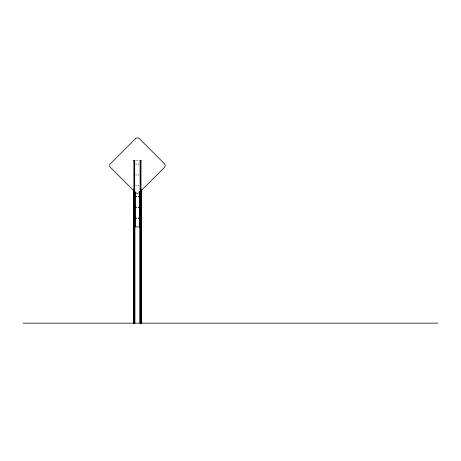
<?xml version="1.0" encoding="UTF-8"?>
<svg xmlns="http://www.w3.org/2000/svg" width="461" height="461" viewBox="0 0 461 461"><rect width="100%" height="100%" fill="white"/><g stroke="black" fill="none" stroke-linecap="round" stroke-linejoin="round"><path stroke-width="0.35" stroke-dasharray="2.31 1.73" d="M136.018 160.526L138.853 160.526M135.891 164.058C136.249 165.159 136.75 163.28 135.891 164.058M135.891 174.875C136.249 175.975 136.75 174.097 135.891 174.875M138.415 164.058C138.773 165.159 139.274 163.28 138.415 164.058M135.891 185.691C136.249 186.791 136.75 184.913 135.891 185.691M138.415 174.875C138.773 175.975 139.274 174.097 138.415 174.875M138.415 185.691C138.773 186.791 139.274 184.913 138.415 185.691"/><path stroke-width="0.69" d="M133.523 160.526L135.038 160.526M139.833 160.526L141.348 160.526M134.572 226.87L140.294 226.87M23.05 323.149L437.95 323.149M141.4 190.024L141.4 323.149M141.187 190.024L141.187 323.149M141.003 160.526L141.003 323.149M140.294 160.526L140.294 323.149M140.173 160.526L140.173 323.149M139.994 191.367L139.994 227.233M139.971 226.87L139.971 323.149M139.562 191.465L139.562 226.726M135.309 192.185L135.309 226.726M134.871 191.465L134.871 226.726M134.894 226.87L134.894 323.149M134.693 160.526L134.693 323.149M134.572 160.526L134.572 323.149M133.863 160.526L133.863 323.149M133.684 190.024L133.684 323.149M133.465 190.024L133.465 323.149M135.891 196.507C136.226 197.613 136.779 195.729 135.891 196.507M135.891 207.323C136.226 208.43 136.779 206.545 135.891 207.323M138.415 196.507C138.744 197.608 139.308 195.746 138.415 196.507M135.891 218.145C136.249 219.246 136.75 217.367 135.891 218.145M138.415 207.323C138.744 208.424 139.308 206.563 138.415 207.323M138.415 218.145C138.773 219.246 139.274 217.367 138.415 218.145M135.511 138.646L110.41 163.753A2.576 2.576 0 0 0 110.41 167.395L135.972 192.9A2.651 2.651 0 0 0 138.894 192.9L164.387 167.464A2.68 2.68 0 0 0 164.387 163.678L139.355 138.646A2.72 2.72 0 0 0 135.511 138.646"/></g></svg>
